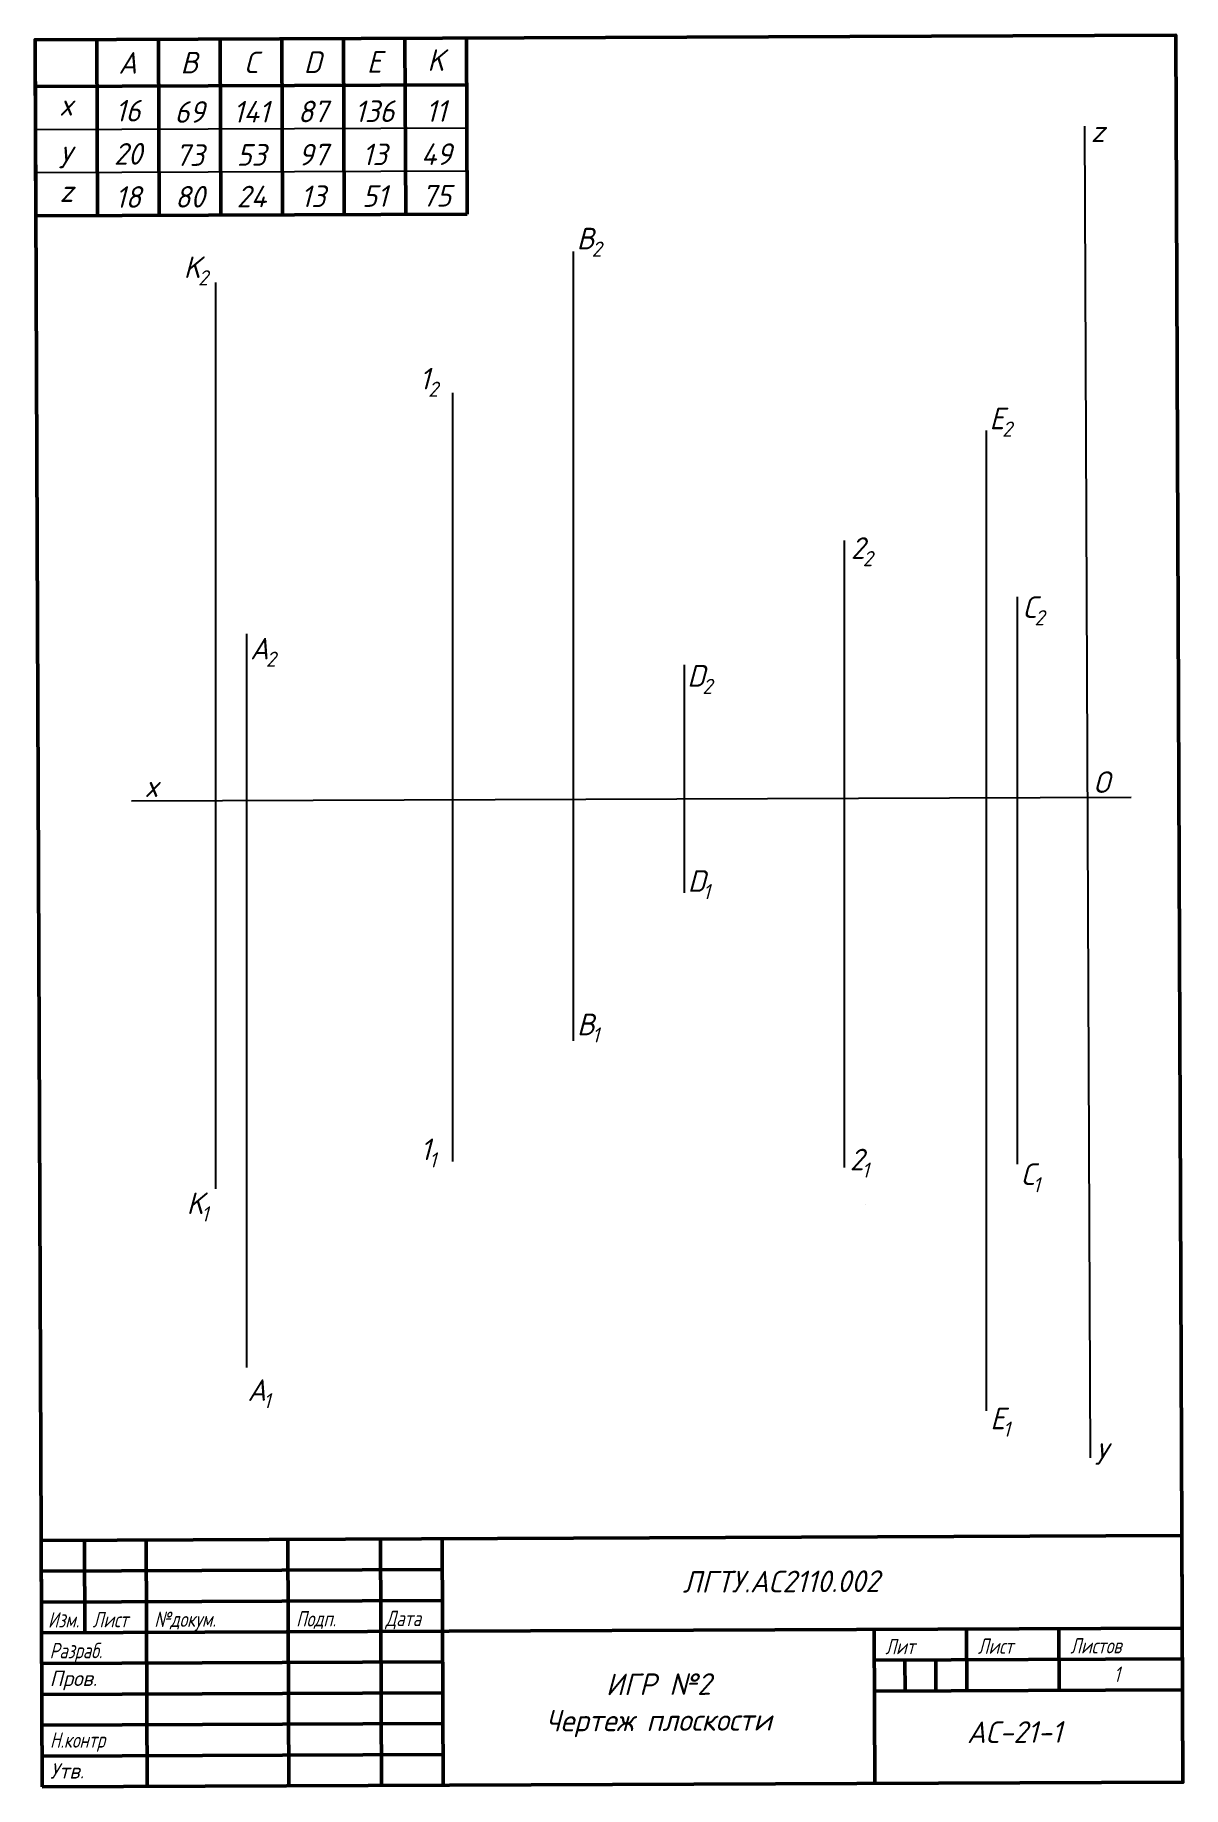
# Paper-space layout 'Лист4' of a CAD drawing. Header units: millimetres. Extents: x 17 to 203, y 6 to 290.
import ezdxf

# ---------------------------------------------------------------- set-up
doc = ezdxf.new("R2010")
doc.units = ezdxf.units.MM
for name, color, linetype, lineweight in [('Видовые экраны', 7, 'Continuous', 25), ('Сплошная толстая', 7, 'Continuous', 50), ('Сплошная тонкая', 7, 'Continuous', 25)]:
    doc.layers.add(name, color=color, linetype=linetype, lineweight=lineweight)
doc.styles.add('ЕСКД', font='GOST Common.ttf', dxfattribs={"oblique": 15, "height": 2.5})
doc.styles.add('ЕСКД 3.5-1.0', font='GOST Common.ttf', dxfattribs={"oblique": 15, "height": 3.5})

psp = doc.layouts.new('Лист4')

# ---------------------------------------------------------------- linework, layer by layer
at = {"linetype": 'ByBlock', "lineweight": 50}
for p, q in [((16.74, 259.78), (16.63, 287.51)), ((26.74, 261.1), (26.62, 289.55)), ((36.74, 261.14), (36.62, 289.59)), ((46.74, 261.18), (46.62, 289.63)), ((56.62, 289.67), (56.74, 261.22)), ((66.62, 289.71), (66.74, 261.26)), ((76.62, 289.75), (76.74, 261.3)), ((16.74, 282.05), (86.65, 282.34)), ((16.74, 261.05), (86.73, 261.34)), ((202.8, 7.02), (202.63, 47.02))]:
    psp.add_line(p, q, dxfattribs=at)
at = {"lineweight": 50}
for p, q in [((202.63, 47.02), (17.63, 46.26)), ((17.63, 46.26), (17.8, 6.26)), ((24.63, 46.29), (24.7, 31.29)), ((34.63, 46.33), (34.8, 6.33)), ((57.63, 46.43), (57.8, 6.43)), ((72.63, 46.49), (72.8, 6.49)), ((82.63, 46.53), (82.8, 6.53)), ((17.65, 41.26), (82.65, 41.53)), ((82.67, 36.53), (17.67, 36.26)), ((202.69, 32.02), (17.7, 31.26)), ((152.69, 31.82), (152.8, 6.82)), ((167.69, 31.88), (167.74, 21.88)), ((182.69, 31.94), (182.74, 21.94)), ((17.72, 26.26), (82.72, 26.53)), ((152.71, 26.82), (202.71, 27.02)), ((157.71, 26.84), (157.74, 21.84)), ((162.71, 26.86), (162.74, 21.86)), ((82.74, 21.53), (17.74, 21.26)), ((152.74, 21.82), (202.73, 22.02)), ((82.76, 16.53), (17.76, 16.26)), ((82.78, 11.53), (17.78, 11.26))]:
    psp.add_line(p, q, dxfattribs=at)
for p, q in [((202.8, 7.02), (17.8, 6.26)), ((17.8, 6.26), (202.8, 7.02))]:
    psp.add_line(p, q)
at = {"linetype": 'ByBlock', "lineweight": 50}
psp.add_lwpolyline([(17.8, 6.26), (202.8, 7.02), (201.62, 290.39), (16.62, 289.63), (16.62, 289.63), (17.8, 6.26)], close=True, dxfattribs=at)
at = {"layer": 'Видовые экраны'}
psp.add_line((151.34, 100.79), (151.34, 100.79), dxfattribs=at)
at = {"layer": 'Сплошная толстая'}
psp.add_line((86.62, 289.79), (86.73, 261.34), dxfattribs=at)
at = {"layer": 'Сплошная тонкая'}
for p, q in [((16.68, 275.05), (86.68, 275.34)), ((86.71, 268.34), (16.71, 268.05)), ((103.89, 255.27), (103.89, 127.27)), ((45.89, 250.27), (45.89, 103.27)), ((84.32, 232.38), (84.32, 107.7)), ((170.89, 226.27), (170.89, 67.27)), ((147.86, 208.41), (147.86, 106.75)), ((175.89, 199.27), (175.89, 107.27)), ((50.89, 193.27), (50.89, 74.27)), ((121.89, 188.27), (121.89, 151.27))]:
    psp.add_line(p, q, dxfattribs=at)
for points in [[(186.84, 275.59, 0), (187.72, 59.62, 0)], [(194.42, 166.74, 0), (32.24, 166.16, 0)]]:
    psp.add_polyline3d(points, dxfattribs=at)

# ---------------------------------------------------------------- texts
at = {"color": 7, "linetype": 'Continuous', "lineweight": 25, "char_height": 3.5, "attachment_point": 5, "rotation": 0.2356, "style": 'ЕСКД 3.5-1.0'}
for s, heights, insert in [('\\pxqc;A', [11], (31.64, 285.87)), ('\\pxqc;B', [11], (41.64, 285.91)), ('\\pxqc;C', [11], (51.64, 285.95)), ('\\pxqc;D', [11], (61.64, 285.99)), ('\\pxqc;E', [11], (71.64, 286.03)), ('\\pxqc;K', [11], (81.63, 286.32)), ('\\pxqc;x', [5.5], (21.66, 279.07)), ('16', [11], (31.67, 278.12)), ('\\pxqc;69', [11], (41.67, 277.91)), ('\\pxqc;141', [11], (51.67, 277.95)), ('\\pxqc;87', [11], (61.67, 277.99)), ('\\pxqc;136', [11], (71.67, 278.03)), ('\\pxqc;11', [11], (81.67, 278.07)), ('\\pxqc;20', [11], (31.69, 271.12)), ('\\pxqc;13', [11], (71.7, 271.03)), ('\\pxqc;49', [11], (81.7, 271.07)), ('\\pxqc;y', [4.5], (21.69, 271.07)), ('\\pxqc;73', [11], (41.7, 270.91)), ('\\pxqc;53', [11], (51.7, 270.95)), ('\\pxqc;97', [11], (61.7, 270.99)), ('\\pxqc;z', [5.25], (21.72, 265.07)), ('\\pxqc;18', [11], (31.72, 264.12)), ('\\pxqc;80', [11], (41.72, 264.16)), ('\\pxqc;24', [11], (51.72, 264.2)), ('\\pxqc;13', [11], (61.72, 264.24)), ('\\pxqc;51', [11], (71.72, 264.28)), ('\\pxqc;75', [11], (81.72, 264.32))]:
    psp.add_mtext_dynamic_manual_height_columns(s, width=10, gutter_width=17.5, heights=heights, dxfattribs=dict(at, insert=insert))
at = {"char_height": 3.5, "attachment_point": 1, "style": 'ЕСКД 3.5-1.0'}
for s, insert in [('\\A1;{\\T0.75;B\\H0.7x;\\S^ 2;}', (104.47, 259.13)), ('\\A1;{\\T0.75;K\\H0.7x;\\S^ 2;}', (40.73, 254.48)), ('\\A1;{\\T0.75;1\\H0.7x;\\S^ 2;}', (78.96, 236.41)), ('\\A1;{\\T0.75;E\\H0.7x;\\S^ 2;}', (171.43, 229.95)), ('\\A1;{\\T0.75;2\\H0.7x;\\S^ 2;}', (148.92, 208.94)), ('\\A1;{\\T0.75;С\\H0.7x;\\S^ 2;}', (176.82, 199.36)), ('\\A1;{\\T0.75;A\\H0.7x;\\S^ 2;}', (51.51, 192.63)), ('\\A1;{\\T0.75;D\\H0.7x;\\S^ 2;}', (122.4, 188.22)), ('\\A1;{\\T0.75;D\\H0.7x;\\S^ 1;}', (122.48, 154.94)), ('\\A1;{\\T0.75;B\\H0.7x;\\S^ 1;}', (104.52, 131.68)), ('\\A1;{\\T0.75;1\\H0.7x;\\S^ 1;}', (79.1, 111.42)), ('\\A1;{\\T0.75;2\\H0.7x;\\S^ 1;}', (148.76, 109.77)), ('\\A1;{\\T0.75;С\\H0.7x;\\S^ 1;}', (176.53, 107.4)), ('\\A1;{\\T0.75;K\\H0.7x;\\S^ 1;}', (41.22, 102.67)), ('\\A1;{\\T0.75;A\\H0.7x;\\S^ 1;}', (51.08, 72.37)), ('\\A1;{\\T0.75;E\\H0.7x;\\S^ 1;}', (171.55, 67.77))]:
    psp.add_mtext_dynamic_manual_height_columns(s, width=5.1536, gutter_width=17.5, heights=[0], dxfattribs=dict(at, insert=insert))
at = {"attachment_point": 1, "rotation": 0.2356, "style": 'ЕСКД'}
for s, width, gutter_width, heights, insert, char_height in [('ЛГТУ.АС2110.002', 40.3791, 12.5, [5], (121.65, 41.27), 3.5), ('{\\W0.8;Изм.}', 5.9845, 12.5, [3.34], (18.7, 34.61), 2.5), ('{\\W0.8;Лист}', 10, 12.5, [5], (25.95, 34.64), 2.5), ('{\\W0.8;№докум.}', 17.5, 12.5, [5], (35.95, 34.7), 2.5), ('{\\W0.8;Подп.}', 10, 12.5, [5], (58.95, 34.78), 2.5), ('{\\W0.8;Дата}', 10, 12.5, [5], (73.45, 34.84), 2.5), ('{\\W0.8;Разраб.}', 10, 12.5, [5], (18.97, 29.61), 2.5), ('{\\W0.8;Лит}', 10, 12.5, [5], (154.51, 30.28), 2.5), ('{\\W0.8;Лист}', 10, 12.5, [5], (169.51, 30.34), 2.5), ('{\\W0.8;Листов}', 10, 12.5, [5], (184.51, 30.4), 2.5), ('{\\W0.8;1}', 2.5, 12.5, [2.91], (191.58, 25.79), 2.5), ('Пров.', 10, 12.5, [5], (18.99, 25.11), 2.5), ('\\pxqc;ИГР №2\\PЧертеж плоскости', 70, 0, [15.7], (82.72, 24.53), 3.5), ('{\\W0.8;Н.контр}', 10, 12.5, [5], (19.03, 15.11), 2.5), ('АС-21-1', 25, 12.5, [5], (167.76, 16.88), 3.5), ('Утв.', 10, 12.5, [5], (19.05, 10.11), 2.5)]:
    psp.add_mtext_dynamic_manual_height_columns(s, width=width, gutter_width=gutter_width, heights=heights, dxfattribs=dict(at, insert=insert, char_height=char_height))
at = {"layer": 'Сплошная тонкая', "char_height": 3.5, "attachment_point": 1, "style": 'ЕСКД 3.5-1.0'}
for s, insert in [('z', (187.85, 276.52)), ('O', (188.16, 170.98)), ('x', (34.37, 170.32)), ('y', (188.61, 63.08))]:
    psp.add_mtext_dynamic_manual_height_columns(s, width=3.8265, gutter_width=17.5, heights=[0], dxfattribs=dict(at, insert=insert))

doc.saveas('drawing.dxf')
